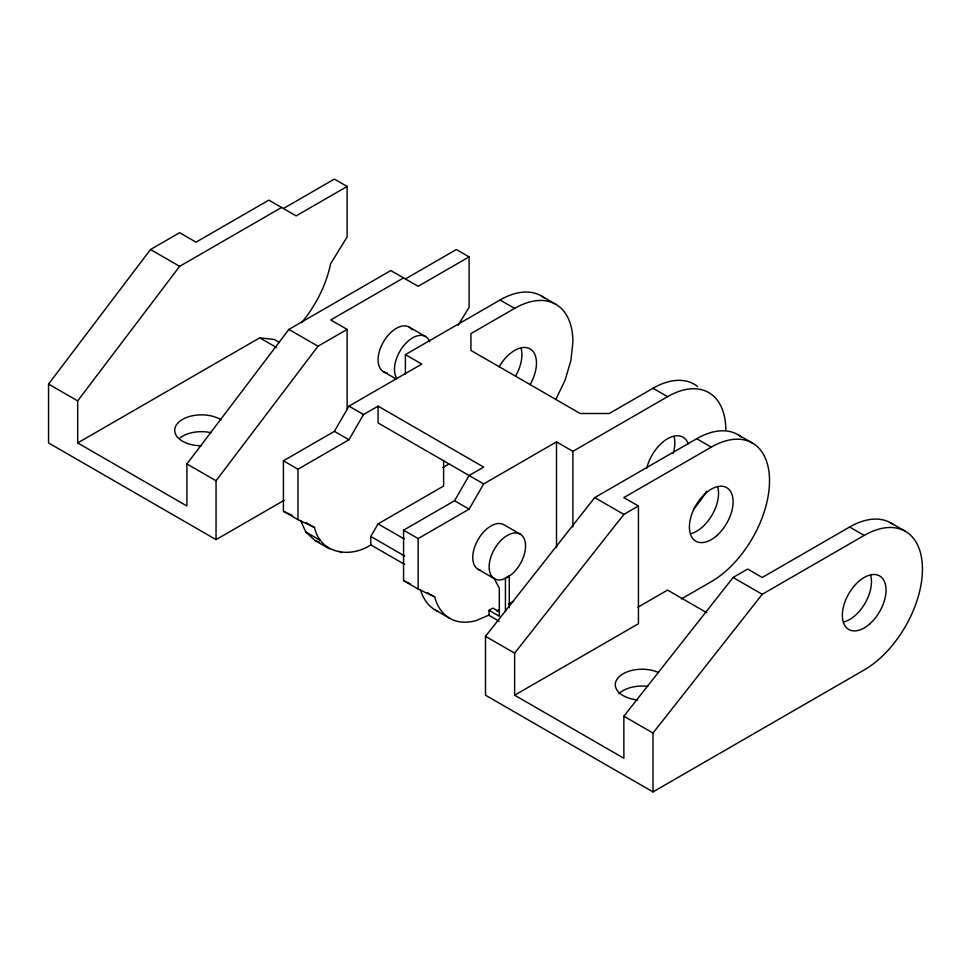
<?xml version="1.0" encoding="UTF-8"?>
<svg xmlns="http://www.w3.org/2000/svg" width="971" height="971" viewBox="0 0 971 971"><rect width="100%" height="100%" fill="white"/><g stroke="black" fill="none" stroke-linecap="round" stroke-linejoin="round"><path stroke-width="1.46" d="M555.825 399.445L565.086 380.159L570.899 360.581L572.89 342.023A82.389 47.567 -60 0 0 514.63 308.39L500.065 299.978L405.393 354.633L405.393 374.284M404.701 564.454L370.801 544.889C350.652 558.349 320.309 554.065 314.531 527.52L297.976 519.667L283.411 511.256L283.411 460.8L334.388 431.367L348.953 406.133L421.778 364.089L405.393 354.633M283.411 460.8L297.976 469.211L348.953 439.778L363.518 414.544L378.083 406.133L483.679 467.1L469.114 475.511L454.549 500.745L403.572 530.178L403.572 580.622L418.137 589.033L434.692 596.898A82.389 47.567 -60 0 0 475.887 620.675L489.044 615.08M370.801 544.889L370.801 536.478L378.083 523.867L443.626 486.022L443.626 460.424M403.572 530.178L418.137 538.577L469.114 509.144L483.679 483.922L556.504 441.878L572.89 451.333L667.563 396.678A82.389 47.567 -60 0 1 725.823 430.311M458.081 325.309L469.114 307.334L469.114 256.878L456.37 249.523L405.393 278.956M284.212 500.283L216.048 539.633L48.55 442.934L48.55 384.067L150.505 249.523L179.635 232.7L196.021 242.167L268.846 200.123L296.155 215.89L347.133 186.456L347.133 236.912L330.577 263.869A82.389 47.567 -60 0 1 301.544 322.7M469.114 256.878L418.137 286.311L390.828 270.545L288.873 329.412L186.918 463.956L186.918 506L77.68 442.934L77.68 400.889L179.635 266.333L281.59 207.478M216.048 539.633L216.048 480.766L318.003 346.222L347.133 329.412L347.133 409.531M514.63 695.2L638.433 623.722L638.433 506L623.868 514.399L514.63 653.155L514.63 695.2L623.868 758.266L623.868 716.222L733.105 577.478L747.67 569.067L762.235 577.478L849.625 527.022L864.19 535.422A82.389 47.567 -60 0 1 922.45 569.067A82.389 47.567 -60 0 1 864.19 669.978L652.998 791.899L485.5 695.2L485.5 636.333L594.738 497.589L696.693 438.722A82.389 47.567 -60 0 1 741.31 436.986M652.998 791.899L652.998 733.044L762.235 594.288L864.19 535.422M283.411 208.522L334.388 179.101L347.133 186.456M77.68 442.934L259.743 337.823L274.308 339.498L279.514 342.508M403.572 277.9L330.747 319.945L347.133 329.412M514.63 308.39L470.935 333.611L470.935 350.434L580.173 413.5L609.303 413.5L652.998 388.266A82.389 47.567 -60 0 1 697.615 386.531M442.849 467.561L449.342 463.798M681.351 598.949L711.258 581.678A82.389 47.567 -60 0 0 769.518 480.766A82.389 47.567 -60 0 0 711.258 447.133L623.868 497.589L638.433 506M499.13 621.197L489.044 615.371L489.044 610.322L492.892 608.113L499.3 611.803M496.776 610.905L499.373 609.4M508.464 604.156L513.659 601.158M638.008 607.154L667.563 590.089L706.718 612.701M300.549 520.395L305.78 531.974L315.041 540.556L319.058 541.806M283.411 511.256L292.32 515.48M403.572 580.622L409.932 583.644M541.26 295.9L555.825 304.299M737.887 434.644L752.452 443.055M890.82 522.932L905.385 531.343M652.998 388.266L667.563 396.678M696.693 438.722L711.258 447.133M409.167 327.081L425.553 336.536M383.411 371.675L396.022 378.957M594.738 497.589L623.868 514.399M733.105 577.478L762.235 594.288M150.505 249.523L179.635 266.333M288.873 329.412L318.003 346.222M259.743 337.823L276.65 347.582M348.953 406.133L363.518 414.544M483.679 483.922L378.083 422.955L378.083 406.133M520.225 534.147L503.84 524.692A25.744 14.868 -60 0 0 477.016 541.527A25.744 14.868 -60 0 0 480.524 570.244M334.388 431.367L348.953 439.778M454.549 500.745L469.114 509.144M478.084 569.285L494.47 578.752M378.083 523.867L404.154 538.917M370.801 536.478L404.701 556.055M489.044 610.322L499.3 616.245L499.3 588.159L493.826 577.818M306.035 522.616L314.531 527.52M427.41 592.686L434.692 596.898M305.78 531.974L320.345 540.386M339.243 551.297L341.671 552.693M48.55 384.067L77.68 400.889M186.918 463.956L216.048 480.766M485.5 636.333L514.63 653.155M623.868 716.222L652.998 733.044M315.041 540.556L329.606 548.967M435.202 609.934L449.767 618.345M572.89 451.333L572.89 526.925M556.504 441.878L556.504 547.705M509.277 607.579L509.277 576.009L512.057 574.043A25.744 14.868 -60 0 0 522.264 535.786A25.744 14.868 -60 0 0 492.431 553.009A25.744 14.868 -60 0 0 502.638 579.481L509.277 576.009L505.43 578.218L505.43 611.305M418.137 538.577L418.137 589.033M297.976 469.211L297.976 519.667M637.668 699.933A26.775 15.463 0 0 1 617.556 678.474A26.775 15.463 0 0 1 658.544 672.502M618.988 693.67A26.775 15.463 0 0 1 647.851 686.412M717.8 487.284A30.902 17.842 -60 0 1 691.036 533.625M849.625 527.022A82.389 47.567 -60 0 1 893.138 524.437M870.732 575.585A30.902 17.842 -60 0 1 843.969 621.926M521.172 348.54A30.902 17.842 -60 0 1 515.516 376.165M499.179 366.735A30.902 17.842 -60 0 1 530.081 348.905A30.902 17.842 -60 0 1 530.081 384.577M500.065 299.978A82.389 47.567 -60 0 1 544.682 298.231M706.56 491.423A82.389 47.567 -60 0 1 693.828 508.828M646.722 468.398A30.902 17.842 -60 0 1 667.32 438.868A30.902 17.842 -60 0 1 688.257 443.905M437.654 611.196A82.389 47.567 -60 0 1 420.528 589.931M674.105 436.829A30.902 17.842 -60 0 1 673.182 453.542M179.805 438.067A26.775 15.463 0 0 1 211.047 432.69M201.507 445.774A26.775 15.463 0 0 1 176.94 424.133A26.775 15.463 0 0 1 221.133 419.812M387.186 372.84A25.744 14.868 -60 0 1 383.411 341.95A25.744 14.868 -60 0 1 412.056 329.764M396.908 378.459A25.744 14.868 -60 0 1 404.98 344.232A25.744 14.868 -60 0 1 429.789 341.78M869.846 623.807A30.902 17.842 -60 0 0 879.641 575.949A30.902 17.842 -60 0 0 843.083 608.356A30.902 17.842 -60 0 0 869.846 623.807M716.914 535.507A30.902 17.842 -60 0 0 726.709 487.648A30.902 17.842 -60 0 0 690.15 520.055A30.902 17.842 -60 0 0 716.914 535.507"/></g></svg>
